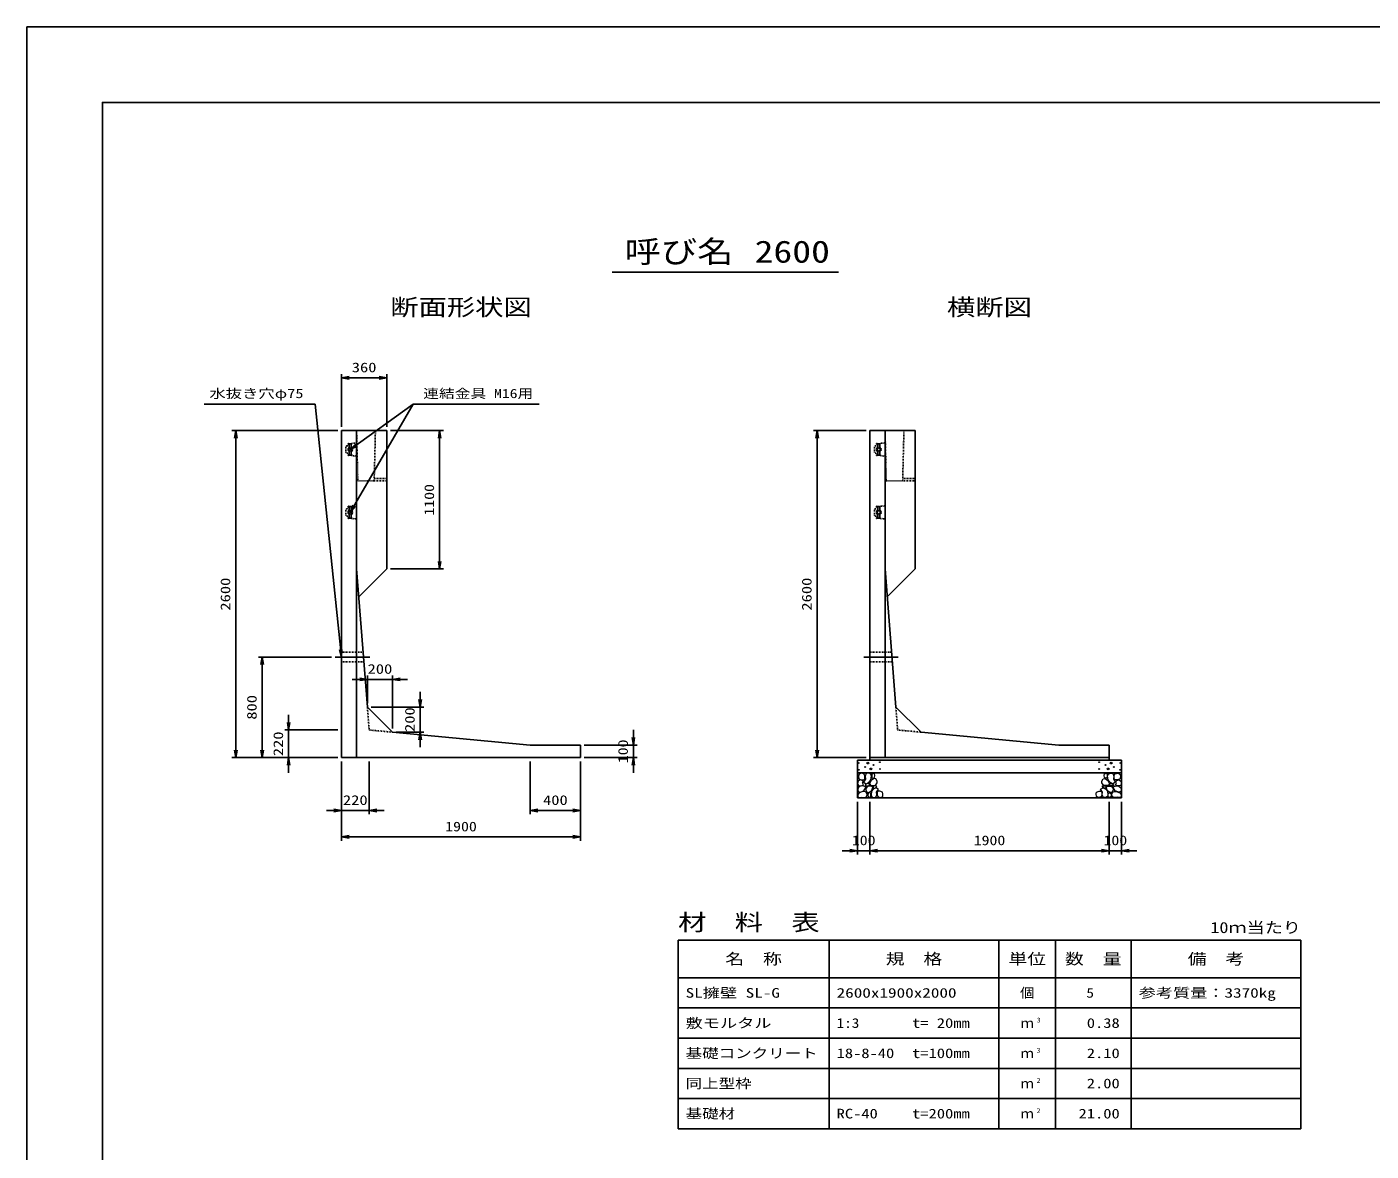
# Model space of a CAD drawing. Units: millimetres at full size. Extents: x 0 to 25230, y 0 to 17820.
# Drawn here: x 0 to 10683, y 8882 to 17820 of the extents above; entities that cross this region are included whole.
import ezdxf
from ezdxf.enums import TextEntityAlignment as Align

# ---------------------------------------------------------------- set-up
doc = ezdxf.new("R2010")
doc.units = ezdxf.units.MM
doc.linetypes.add('CHAIN', pattern=[18.5, 12, -1.5, 3.5, -1.5])
doc.linetypes.add('DASHED_SPACED', pattern=[12, 6, -6])
for name, color, linetype, lineweight in [('D-BMK', 2, 'DASHED_SPACED', 25), ('D-DCR-HCHn', 4, 'Continuous', 9), ('D-MTR-FRAM', 7, 'Continuous', 25), ('D-MTR-LINE', 7, 'Continuous', 25), ('D-STR-DIM', 7, 'Continuous', 25), ('D-STR-STRn', 1, 'Continuous', 25), ('D-STR-TXT', 7, 'Continuous', 25), ('D-TTL', 2, 'Continuous', 25), ('D-TTL-TXT', 7, 'Continuous', 25)]:
    doc.layers.add(name, color=color, linetype=linetype, lineweight=lineweight)
doc.layers.add('D-MTR', color=7, linetype='Continuous')
doc.layers.add('D-MTR-TXT', color=7, linetype='Continuous')
doc.styles.add('ＭＳ ゴシック', font='')
doc.styles.get('ＭＳ ゴシック').set_extended_font_data('MS Gothic')

# ---------------------------------------------------------------- blocks, each defined once
blk = doc.blocks.new('open_arrow')
at = {"color": 0, "linetype": 'Continuous', "lineweight": -2}
blk.add_lwpolyline([(7.5, 1.25), (0, 0), (7.5, -1.25)], dxfattribs=at)
blk = doc.blocks.new('30KN')
at = {"color": 1, "linetype": 'DASHED_SPACED', "lineweight": 25}
for p, q in [((-85, 19.095), (-85, -19.095)), ((-58, 31.14), (-76.155, 29.028)), ((-68, 47.5), (-68, 45.66)), ((-65.5, 41.33), (-60.5, 38.443)), ((-54, 46), (-62.257, 46)), ((-40.306, 45.707), (-41.691, 35.314)), ((0, 53), (-37.704, 48.287)), ((0, -53), (0, 53)), ((-76.155, -29.028), (-58, -31.14)), ((-68, -47.5), (-68, -45.66)), ((-65.5, -41.33), (-60.5, -38.443)), ((-54, -46), (-62.257, -46)), ((-41.691, -35.314), (-40.306, -45.707)), ((-37.704, -48.287), (0, -53))]:
    blk.add_line(p, q, dxfattribs=at)
at = {"color": 1, "linetype": 'Continuous', "lineweight": 25}
for p, q in [((-58, 42), (-58, 21.448)), ((-46, 46), (-54, 46)), ((-42, 42), (-42, 21.448)), ((-58, -42), (-58, -21.448)), ((-46, -46), (-54, -46)), ((-42, -42), (-42, -21.448))]:
    blk.add_line(p, q, dxfattribs=at)
blk.add_circle((-50, 0), 13, dxfattribs=at)
at = {"color": 1, "linetype": 'DASHED_SPACED', "lineweight": 25}
for centre, radius, start, end in [((-75, 19.095), 10, 96.63251, 180), ((-66.5, 47.5), 1.5, 19.47123, 180), ((-63, 45.66), 5, 180, 240), ((-62.257, 49), 3, 199.47122, 270), ((-63, 34.113), 5, 0, 60), ((-37.332, 45.31), 3, 97.12502, 172.40536), ((-75, -19.095), 10, 180, 263.36749), ((-63, -45.66), 5, 120, 180), ((-66.5, -47.5), 1.5, 180, 340.57225), ((-62.257, -49), 3, 90, 160.55052), ((-63, -34.113), 5, 300, 0), ((-37.332, -45.31), 3, 187.59464, 262.87498)]:
    blk.add_arc(centre, radius, start, end, dxfattribs=at)
at = {"color": 1, "linetype": 'Continuous', "lineweight": 25}
for centre, radius, start, end in [((-50, 0), 18, 129.95842, 230.0969), ((-68, 21.448), 10, 310.0894, 0), ((-54, 42), 4, 90, 180), ((-46, 42), 4, 0, 90), ((-44.665, 35.71), 3, 332.67182, 352.40536), ((-32, 21.448), 10, 180, 229.9948), ((-50, 0), 18, 310.0052, 50.12245), ((-68, -21.448), 10, 0, 49.9948), ((-54, -42), 4, 180, 270), ((-46, -42), 4, 270, 0), ((-32, -21.448), 10, 130.0052, 180), ((-44.665, -35.71), 3, 7.59464, 27.32818)]:
    blk.add_arc(centre, radius, start, end, dxfattribs=at)

msp = doc.modelspace()

# ---------------------------------------------------------------- linework, layer by layer
at = {"layer": 'D-BMK', "linetype": 'CHAIN'}
for p, q in [((2450, 12810), (2724.688, 12810)), ((6650, 12810), (6924.688, 12810))]:
    msp.add_line(p, q, dxfattribs=at)
at = {"layer": 'D-BMK'}
for p, q in [((2705.735, 12412.587), (2720, 12230)), ((6905.735, 12412.587), (6920, 12230)), ((2720, 12230), (2905.735, 12212.587)), ((6920, 12230), (7105.735, 12212.587))]:
    msp.add_line(p, q, dxfattribs=at)
at = {"layer": 'D-DCR-HCHn'}
for points in [[(6651.198, 11881.594), (6630.395, 11886.217), (6611.904, 11876.971), (6609.592, 11856.168), (6614.215, 11839.988), (6637.33, 11833.053), (6653.51, 11833.053), (6660.444, 11844.611), (6660.444, 11870.037)], [(6669.69, 11883.906), (6662.756, 11863.102), (6665.067, 11839.988), (6648.887, 11814.562), (6669.69, 11803.005), (6692.805, 11814.562), (6706.673, 11833.053), (6711.296, 11863.102), (6706.673, 11879.283), (6692.805, 11886.217)], [(6713.608, 11879.283), (6713.608, 11851.545), (6725.165, 11844.611), (6736.722, 11851.545), (6739.034, 11867.725), (6736.722, 11881.594), (6720.542, 11886.217)], [(8586.392, 11879.283), (8586.392, 11851.545), (8574.835, 11844.611), (8563.278, 11851.545), (8560.966, 11867.725), (8563.278, 11881.594), (8579.458, 11886.217)], [(8630.31, 11883.906), (8637.244, 11863.102), (8634.933, 11839.988), (8651.113, 11814.562), (8630.31, 11803.005), (8607.195, 11814.562), (8593.327, 11833.053), (8588.704, 11863.102), (8593.327, 11879.283), (8607.195, 11886.217)], [(8648.802, 11881.594), (8669.605, 11886.217), (8688.096, 11876.971), (8690.408, 11856.168), (8685.785, 11839.988), (8662.67, 11833.053), (8646.49, 11833.053), (8639.556, 11844.611), (8639.556, 11870.037)], [(6607.281, 11823.808), (6600.346, 11803.005), (6609.592, 11789.136), (6632.707, 11786.824), (6648.488, 11793.599), (6641.952, 11809.939), (6646.575, 11819.185), (6637.33, 11828.431), (6623.461, 11833.053)], [(6651.155, 11747.009), (6668.277, 11772.692), (6666.137, 11779.112), (6642.594, 11785.533), (6621.192, 11783.393), (6606.21, 11770.551), (6604.07, 11755.57), (6606.21, 11740.588), (6623.332, 11736.308)], [(6674.313, 11803.005), (6662.756, 11793.759), (6667.379, 11786.824), (6683.559, 11786.824), (6690.493, 11789.136), (6695.116, 11798.382), (6688.182, 11805.316)], [(6711.082, 11747.009), (6721.783, 11772.692), (6713.222, 11783.393), (6687.539, 11783.393), (6676.838, 11779.112), (6666.137, 11764.131), (6666.137, 11751.289), (6676.838, 11734.167), (6689.679, 11732.027)], [(6708.985, 11828.431), (6697.427, 11800.693), (6706.673, 11789.136), (6734.411, 11789.136), (6745.968, 11793.759), (6757.525, 11809.939), (6757.525, 11823.808), (6745.968, 11842.299), (6732.099, 11844.611)], [(6747.466, 11695.643), (6753.886, 11714.905), (6751.746, 11736.308), (6766.728, 11759.85), (6747.466, 11770.551), (6726.063, 11759.85), (6713.222, 11742.728), (6708.941, 11714.905), (6713.222, 11699.924), (6726.063, 11693.503)], [(6743.185, 11770.551), (6753.886, 11779.112), (6749.606, 11785.533), (6734.624, 11785.533), (6728.204, 11783.393), (6723.923, 11774.832), (6730.344, 11768.411)], [(8552.534, 11695.643), (8546.114, 11714.905), (8548.254, 11736.308), (8533.272, 11759.85), (8552.534, 11770.551), (8573.937, 11759.85), (8586.778, 11742.728), (8591.059, 11714.905), (8586.778, 11699.924), (8573.937, 11693.503)], [(8591.015, 11828.431), (8602.573, 11800.693), (8593.327, 11789.136), (8565.589, 11789.136), (8554.032, 11793.759), (8542.475, 11809.939), (8542.475, 11823.808), (8554.032, 11842.299), (8567.901, 11844.611)], [(8556.815, 11770.551), (8546.114, 11779.112), (8550.394, 11785.533), (8565.376, 11785.533), (8571.796, 11783.393), (8576.077, 11774.832), (8569.656, 11768.411)], [(8588.918, 11747.009), (8578.217, 11772.692), (8586.778, 11783.393), (8612.461, 11783.393), (8623.162, 11779.112), (8633.863, 11764.131), (8633.863, 11751.289), (8623.162, 11734.167), (8610.321, 11732.027)], [(8625.687, 11803.005), (8637.244, 11793.759), (8632.621, 11786.824), (8616.441, 11786.824), (8609.507, 11789.136), (8604.884, 11798.382), (8611.818, 11805.316)], [(8648.845, 11747.009), (8631.723, 11772.692), (8633.863, 11779.112), (8657.406, 11785.533), (8678.808, 11783.393), (8693.79, 11770.551), (8695.93, 11755.57), (8693.79, 11740.588), (8676.668, 11736.308)], [(8692.719, 11823.808), (8699.654, 11803.005), (8690.408, 11789.136), (8667.293, 11786.824), (8651.512, 11793.599), (8658.048, 11809.939), (8653.425, 11819.185), (8662.67, 11828.431), (8676.539, 11833.053)], [(6659.716, 11693.503), (6674.698, 11699.924), (6678.978, 11721.326), (6670.417, 11736.308), (6655.435, 11740.588), (6636.173, 11738.448), (6614.771, 11729.887), (6604.07, 11717.045), (6604.07, 11702.064), (6610.49, 11693.503), (6636.173, 11695.643)], [(6706.801, 11699.924), (6706.801, 11725.606), (6696.1, 11732.027), (6685.399, 11725.606), (6683.259, 11710.625), (6685.399, 11697.783), (6700.381, 11693.503)], [(6764.588, 11697.783), (6783.85, 11693.503), (6800.972, 11702.064), (6803.112, 11721.326), (6798.831, 11736.308), (6777.429, 11742.728), (6762.447, 11742.728), (6756.027, 11732.027), (6756.027, 11708.484)], [(8535.412, 11697.783), (8516.15, 11693.503), (8499.028, 11702.064), (8496.888, 11721.326), (8501.169, 11736.308), (8522.571, 11742.728), (8537.553, 11742.728), (8543.973, 11732.027), (8543.973, 11708.484)], [(8593.199, 11699.924), (8593.199, 11725.606), (8603.9, 11732.027), (8614.601, 11725.606), (8616.741, 11710.625), (8614.601, 11697.783), (8599.619, 11693.503)], [(8640.284, 11693.503), (8625.302, 11699.924), (8621.022, 11721.326), (8629.583, 11736.308), (8644.565, 11740.588), (8663.827, 11738.448), (8685.229, 11729.887), (8695.93, 11717.045), (8695.93, 11702.064), (8689.51, 11693.503), (8663.827, 11695.643)]]:
    msp.add_lwpolyline(points, close=True, dxfattribs=at)
for centre, radius in [((6610.727, 11967.43), 3), ((6683.336, 11967.43), 7.5), ((6778.131, 11973.481), 3), ((8521.869, 11973.481), 3), ((8616.664, 11967.43), 7.5), ((8689.273, 11967.43), 3), ((6611.869, 11913.919), 3), ((6662.292, 11935.761), 3), ((6706.664, 11919.97), 7.5), ((6727.708, 11951.639), 3), ((6779.273, 11919.97), 3), ((8520.727, 11919.97), 3), ((8572.292, 11951.639), 3), ((8593.336, 11919.97), 7.5), ((8637.708, 11935.761), 3), ((8688.131, 11913.919), 3)]:
    msp.add_circle(centre, radius, dxfattribs=at)
at = {"layer": 'D-MTR-FRAM'}
for p, q in [((5175, 10560), (10125, 10560)), ((5175, 10560), (5175, 9060)), ((10125, 10560), (10125, 9060)), ((5175, 9060), (10125, 9060))]:
    msp.add_line(p, q, dxfattribs=at)
at = {"layer": 'D-MTR-LINE'}
for p, q in [((6375, 10560), (6375, 9060)), ((7725, 10560), (7725, 9060)), ((8175, 10560), (8175, 9060)), ((8775, 10560), (8775, 9060)), ((5175, 10260), (10125, 10260)), ((5175, 10020), (10125, 10020)), ((5175, 9780), (10125, 9780)), ((5175, 9540), (10125, 9540)), ((5175, 9300), (10125, 9300))]:
    msp.add_line(p, q, dxfattribs=at)
at = {"layer": 'D-STR-DIM'}
for p, q in [((2500, 14640), (2500, 15060)), ((2500, 15030), (2860, 15030)), ((2860, 14640), (2860, 15060)), ((2470, 14610), (1630, 14610)), ((1660, 12010), (1660, 14610)), ((2890, 14610), (3310, 14610)), ((3280, 14610), (3280, 13510)), ((6670, 14610), (6250, 14610)), ((6280, 14610), (6280, 12010)), ((2890, 13510), (3310, 13510)), ((2420, 12810), (1840, 12810)), ((1870, 12010), (1870, 12810)), ((3025.735, 12632.587), (2585.735, 12632.587)), ((2705.735, 12442.587), (2705.735, 12662.587)), ((2905.735, 12242.587), (2905.735, 12662.587)), ((3125.735, 12532.587), (3125.735, 12092.587)), ((2735.735, 12412.587), (3155.735, 12412.587)), ((2080, 11890), (2080, 12350)), ((2470, 12230), (2050, 12230)), ((2935.735, 12212.587), (3155.735, 12212.587)), ((4820, 12230), (4820, 11890)), ((4430, 12110), (4850, 12110)), ((2470, 12010), (1630, 12010)), ((2470, 12010), (1840, 12010)), ((2470, 12010), (2050, 12010)), ((2500, 11980), (2500, 11560)), ((2500, 11980), (2500, 11350)), ((2720, 11980), (2720, 11560)), ((4000, 11980), (4000, 11560)), ((4400, 11980), (4400, 11560)), ((4400, 11980), (4400, 11350)), ((4430, 12010), (4850, 12010)), ((6670, 12010), (6250, 12010)), ((6600, 11660), (6600, 11240)), ((6700, 11660), (6700, 11240)), ((6700, 11660), (6700, 11240)), ((8600, 11660), (8600, 11240)), ((8600, 11660), (8600, 11240)), ((8700, 11660), (8700, 11240)), ((2380, 11590), (2840, 11590)), ((4000, 11590), (4400, 11590)), ((2500, 11380), (4400, 11380)), ((6820, 11270), (6480, 11270)), ((6700, 11270), (8600, 11270)), ((8480, 11270), (8820, 11270))]:
    msp.add_line(p, q, dxfattribs=at)
at = {"layer": 'D-STR-STRn'}
for p, q in [((2500, 14610), (2500, 12010)), ((2500, 14610), (2860, 14610)), ((2620, 12010), (2620, 14610)), ((2860, 14610), (2860, 13510)), ((6700, 14610), (6700, 12010)), ((6700, 14610), (7060, 14610)), ((6820, 12010), (6820, 14610)), ((7060, 14610), (7060, 13510)), ((2620, 13510), (2705.735, 12412.587)), ((2860, 13510), (2637.391, 13287.391)), ((6820, 13510), (6905.735, 12412.587)), ((7060, 13510), (6837.391, 13287.391)), ((2905.735, 12212.587), (2705.735, 12412.587)), ((7105.735, 12212.587), (6905.735, 12412.587)), ((4000, 12110), (2905.735, 12212.587)), ((8200, 12110), (7105.735, 12212.587)), ((4400, 12110), (4000, 12110)), ((4400, 12010), (4400, 12110)), ((8600, 12110), (8200, 12110)), ((8600, 12010), (8600, 12110)), ((2500, 12010), (4400, 12010)), ((6600, 11690), (6600, 11990)), ((6600, 11990), (8700, 11990)), ((6700, 12010), (8320, 12010)), ((6700, 12010), (6700, 11990)), ((6700, 12010), (8600, 12010)), ((8600, 12010), (8600, 11990)), ((8700, 11990), (8700, 11690)), ((6600, 11890), (8700, 11890)), ((6600, 11690), (8700, 11690))]:
    msp.add_line(p, q, dxfattribs=at)
at = {"layer": 'D-STR-STRn', "linetype": 'DASHED_SPACED'}
for p, q in [((2620, 14610), (2630, 14210)), ((2760, 14210), (2770, 14610)), ((6820, 14610), (6830, 14210)), ((6960, 14210), (6970, 14610)), ((2630, 14210), (2760, 14210)), ((2760, 14210), (2860, 14210)), ((2760.5, 14230), (2860, 14230)), ((6830, 14210), (6960, 14210)), ((6960, 14210), (7060, 14210)), ((6960.5, 14230), (7060, 14230)), ((2500, 12847.5), (2671.758, 12847.5)), ((6700, 12847.5), (6871.758, 12847.5)), ((2500, 12772.5), (2677.617, 12772.5)), ((6700, 12772.5), (6877.617, 12772.5))]:
    msp.add_line(p, q, dxfattribs=at)
at = {"layer": 'D-STR-TXT'}
for p, q in [((1410, 14820), (2290, 14820)), ((2500, 12810), (2290, 14820)), ((2570, 13960), (3070, 14820)), ((2570, 14460), (3070, 14820)), ((3070, 14820), (4070, 14820))]:
    msp.add_line(p, q, dxfattribs=at)
at = {"layer": 'D-TTL'}
for points in [[(0, 0), (25230, 0), (25230, 17820), (0, 17820)], [(600, 600), (24630, 600), (24630, 17220), (600, 17220)]]:
    msp.add_lwpolyline(points, close=True, dxfattribs=at)
at = {"layer": 'D-TTL-TXT'}
msp.add_line((4650, 15870), (6450, 15870), dxfattribs=at)

# ---------------------------------------------------------------- block references
at = {"layer": 'D-STR-DIM', "xscale": 8, "yscale": 8}
for p in [(2500, 15030), (2905.735, 12632.587), (2720, 11590), (4000, 11590), (2500, 11380), (6700, 11270), (6700, 11270), (8700, 11270)]:
    msp.add_blockref('open_arrow', p, dxfattribs=at)
for p, rotation in [((2860, 15030), 180), ((1660, 14610), 270), ((3280, 14610), 270), ((6280, 14610), 270), ((3280, 13510), 90), ((1870, 12810), 270), ((2705.735, 12632.587), 180), ((3125.735, 12412.587), 90), ((2080, 12230), 90), ((3125.735, 12212.587), 270), ((4820, 12110), 90), ((1660, 12010), 90), ((1870, 12010), 90), ((2080, 12010), 270), ((4820, 12010), 270), ((6280, 12010), 90), ((2500, 11590), 180), ((4400, 11590), 180), ((4400, 11380), 180), ((6600, 11270), 180), ((8600, 11270), 180), ((8600, 11270), 180)]:
    msp.add_blockref('open_arrow', p, dxfattribs=dict(at, rotation=rotation))
at = {"layer": 'D-STR-STRn'}
for p in [(2620, 14460), (6820, 14460), (2620, 13960), (6820, 13960)]:
    msp.add_blockref('30KN', p, dxfattribs=at)
at = {"layer": 'D-STR-TXT', "xscale": 8, "yscale": 8}
for p, rotation in [((2570, 14460), 35.8), ((2570, 13960), 59.8), ((2500, 12810), 96)]:
    msp.add_blockref('open_arrow', p, dxfattribs=dict(at, rotation=rotation))

# ---------------------------------------------------------------- texts
at = {"layer": 'D-MTR', "style": 'ＭＳ ゴシック', "width": 1.25}
msp.add_text('材\u3000料\u3000表', height=132, dxfattribs=at).set_placement((5175, 10596), align=Align.BOTTOM_LEFT)
at = {"layer": 'D-MTR', "style": 'ＭＳ ゴシック', "width": 1.2}
msp.add_text('10ｍ当たり', height=87.98, dxfattribs=at).set_placement((10125, 10589), align=Align.BOTTOM_RIGHT)
at = {"layer": 'D-MTR-TXT', "style": 'ＭＳ ゴシック'}
for s, height, width, p in [('名\u3000称', 87.98, 1.25, (5775, 10410)), ('規\u3000格', 87.98, 1.25, (7050, 10410)), ('単位', 87.98, 1.25, (7950, 10410)), ('数\u3000量', 87.98, 1.25, (8475, 10410)), ('備\u3000考', 87.98, 1.25, (9450, 10410)), ('個', 76.98, 1.1, (7950, 10140))]:
    msp.add_text(s, height=height, dxfattribs=dict(at, width=width)).set_placement(p, align=Align.MIDDLE_CENTER)
for s, width, p in [('SL擁壁 SL-G', 1.3, (5235, 10140)), ('2600x1900x2000', 1.3, (6435, 10140)), ('参考質量：3370kg', 1.3, (8835, 10140)), ('敷モルタル', 1.3, (5235, 9900)), ('1:3', 1.15, (6435, 9900)), ('t= 20mm', 1.25, (7035, 9900)), ('基礎コンクリート', 1.25, (5235, 9660)), ('18-8-40', 1.25, (6435, 9660)), ('t=100mm', 1.25, (7035, 9660)), ('同上型枠', 1.25, (5235, 9420)), ('基礎材', 1.25, (5235, 9180)), ('RC-40', 1.25, (6435, 9180)), ('t=200mm', 1.25, (7035, 9180))]:
    msp.add_text(s, height=76.98, dxfattribs=dict(at, width=width)).set_placement(p, align=Align.MIDDLE_LEFT)
for s, width, p in [('5', 1.15, (8480.33, 10140)), ('0.38', 1.25, (8685, 9900)), ('2.10', 1.25, (8685, 9660)), ('2.00', 1.25, (8685, 9420)), ('21.00', 1.25, (8685, 9180))]:
    msp.add_text(s, height=76.98, dxfattribs=dict(at, width=width)).set_placement(p, align=Align.MIDDLE_RIGHT)
at = {"layer": 'D-MTR-TXT', "style": 'ＭＳ ゴシック', "width": 1.15}
for s, p in [('3', (8025, 9893)), ('3', (8025, 9653)), ('2', (8025, 9413)), ('2', (8025, 9173))]:
    msp.add_text(s, height=38.49, dxfattribs=at).set_placement(p, align=Align.BOTTOM_LEFT)
at = {"layer": 'D-MTR-TXT', "style": 'ＭＳ ゴシック'}
for p in [(7950, 9900), (7950, 9660), (7950, 9420), (7950, 9180)]:
    msp.add_text('ｍ', height=76.98, dxfattribs=at).set_placement(p, align=Align.MIDDLE_CENTER)
at = {"layer": 'D-STR-DIM', "style": 'ＭＳ ゴシック'}
for s, width, p in [('360', 1.25, (2680, 15112.5)), ('200', 1.25, (2805.735, 12715.087)), ('220', 1.25, (2610, 11672.5)), ('400', 1.25, (4200, 11672.5)), ('1900', 1.2, (3450, 11462.5)), ('100', 1.2, (6650, 11352.5)), ('1900', 1.2, (7650, 11352.5)), ('100', 1.2, (8650, 11352.5))]:
    msp.add_text(s, height=76.98, dxfattribs=dict(at, width=width)).set_placement(p, align=Align.MIDDLE_CENTER)
for s, width, p in [('1100', 1.2, (3197.5, 14060)), ('2600', 1.25, (1577.5, 13310)), ('2600', 1.25, (6197.5, 13310)), ('800', 1.25, (1787.5, 12410)), ('200', 1.25, (3043.235, 12312.587)), ('220', 1.25, (1997.5, 12120)), ('100', 1.2, (4737.5, 12060))]:
    msp.add_text(s, height=76.98, rotation=90, dxfattribs=dict(at, width=width)).set_placement(p, align=Align.MIDDLE_CENTER)
at = {"layer": 'D-STR-TXT', "style": 'ＭＳ ゴシック'}
for s, width, p in [('水抜き穴φ75', 1.3, (1450, 14846.667)), ('連結金具 M16用', 1.25, (3150, 14846.667))]:
    msp.add_text(s, height=73.31, dxfattribs=dict(at, width=width)).set_placement(p, align=Align.BOTTOM_LEFT)
at = {"layer": 'D-TTL-TXT', "style": 'ＭＳ ゴシック'}
for s, height, width, p in [('呼び名', 176, 1.2, (5182.5, 15892.5)), ('2600', 176, 1.25, (6082.5, 15892.5)), ('断面形状図', 132, 1.25, (3450, 15486)), ('横断図', 132, 1.25, (7650, 15486))]:
    msp.add_text(s, height=height, dxfattribs=dict(at, width=width)).set_placement(p, align=Align.BOTTOM_CENTER)

doc.saveas('drawing.dxf')
